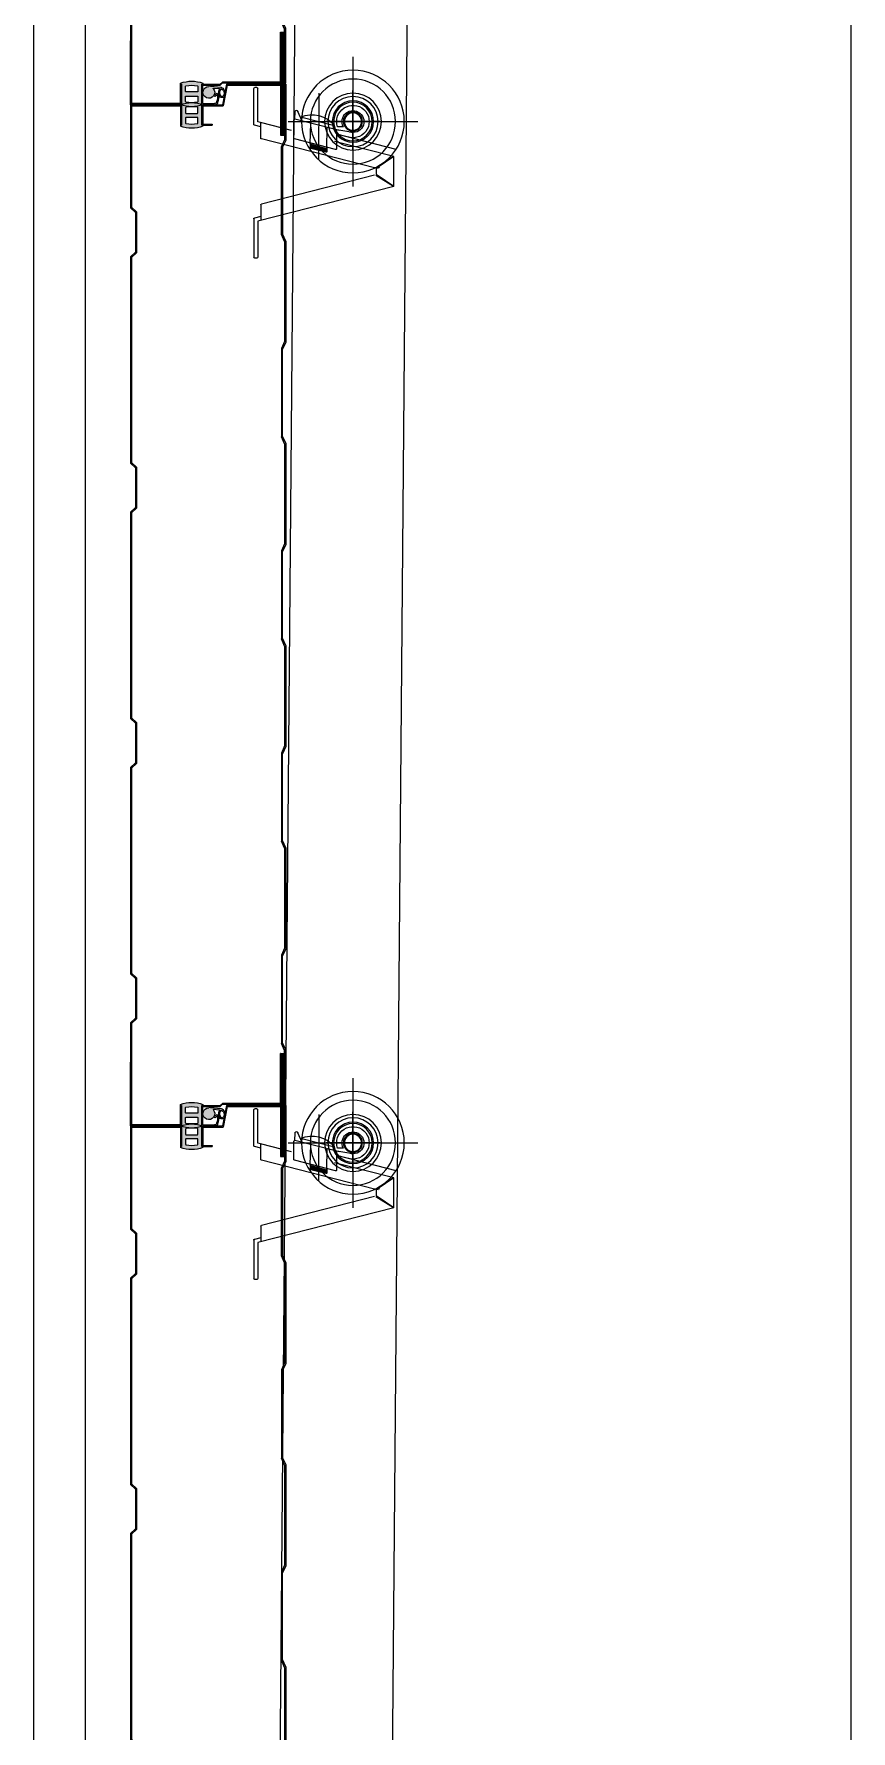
# Model space of a CAD drawing. Header units: millimetres. Extents: x 35054840 to 35483341, y -1288013 to -991013.
# Drawn here: x 35260236 to 35260636, y -1237026 to -1236195 of the extents above; entities that cross this region are included whole.
import ezdxf

# ---------------------------------------------------------------- set-up
doc = ezdxf.new("R2010")
doc.units = ezdxf.units.MM
doc.header["$LTSCALE"] = 1000
doc.header["$MEASUREMENT"] = 0
doc.linetypes.add('CEN', pattern=[62, 60, -1, 0, -1])
doc.linetypes.add('HID', pattern=[2.5, 1.5, -1])
doc.layers.get('0').update_dxf_attribs({"linetype": 'CONTINUOUS'})
for name, color, linetype in [('[0]', 255, 'CONTINUOUS'), ('A-외장판넬', 8, 'CONTINUOUS'), ('cen', 1, 'CONTINUOUS'), ('ELE5', 254, 'CONTINUOUS'), ('PANEL', 9, 'CONTINUOUS'), ('WID', 7, 'CONTINUOUS')]:
    doc.layers.add(name, color=color, linetype=linetype)

# ---------------------------------------------------------------- blocks, each defined once
blk = doc.blocks.new('sdfsgdfdfg')
at = {"layer": 'cen', "ltscale": 0.1}
blk.add_line((34618149.3, -327808.72), (34618149.3, -240915.84), dxfattribs=at)
blk = doc.blocks.new('*X29')
at = {"color": 0}
for p, q in [((112.38, 374.89), (114.29, 376.8)), ((112.38, 375.07), (114.11, 376.8)), ((112.38, 375.25), (113.94, 376.8)), ((112.38, 375.43), (113.76, 376.8)), ((112.38, 375.6), (113.58, 376.8)), ((112.38, 375.78), (113.41, 376.8)), ((112.38, 375.96), (113.23, 376.8)), ((112.38, 376.13), (113.05, 376.8)), ((112.38, 376.31), (112.87, 376.8)), ((112.38, 376.49), (112.7, 376.8)), ((112.38, 376.66), (112.52, 376.8)), ((114.39, 374.75), (112.38, 376.76)), ((114.21, 374.75), (112.38, 376.58)), ((114.04, 374.75), (112.38, 376.41)), ((113.86, 374.75), (112.38, 376.23)), ((113.68, 374.75), (112.38, 376.05)), ((113.5, 374.75), (112.38, 375.88)), ((113.33, 374.75), (112.38, 375.7)), ((113.15, 374.75), (112.38, 375.52)), ((112.97, 374.75), (112.38, 375.35)), ((112.8, 374.75), (112.38, 375.17)), ((112.62, 374.75), (112.38, 374.99)), ((112.44, 374.75), (112.38, 374.82)), ((112.42, 374.75), (114.47, 376.8)), ((114.57, 374.75), (112.52, 376.8)), ((112.59, 374.75), (114.64, 376.8)), ((114.74, 374.75), (112.69, 376.8)), ((112.77, 374.75), (114.82, 376.8)), ((114.92, 374.75), (112.87, 376.8)), ((112.95, 374.75), (115, 376.8)), ((115.1, 374.75), (113.05, 376.8)), ((113.12, 374.75), (115.17, 376.8)), ((115.27, 374.75), (113.22, 376.8)), ((113.3, 374.75), (115.35, 376.8)), ((115.45, 374.75), (113.4, 376.8)), ((113.48, 374.75), (115.53, 376.8)), ((115.63, 374.75), (113.58, 376.8)), ((113.65, 374.75), (115.7, 376.8)), ((115.8, 374.75), (113.75, 376.8)), ((113.83, 374.75), (115.88, 376.8)), ((115.98, 374.75), (113.93, 376.8)), ((114.01, 374.75), (116.06, 376.8)), ((116.16, 374.75), (114.11, 376.8)), ((114.18, 374.75), (116.23, 376.8)), ((116.33, 374.75), (114.28, 376.8)), ((114.36, 374.75), (116.41, 376.8)), ((116.51, 374.75), (114.46, 376.8)), ((114.54, 374.75), (116.59, 376.8)), ((116.69, 374.75), (114.64, 376.8)), ((114.71, 374.75), (116.76, 376.8)), ((116.86, 374.75), (114.81, 376.8)), ((114.89, 374.75), (116.94, 376.8)), ((117.04, 374.75), (114.99, 376.8)), ((115.07, 374.75), (117.12, 376.8)), ((117.22, 374.75), (115.17, 376.8)), ((115.24, 374.75), (117.29, 376.8)), ((117.39, 374.75), (115.34, 376.8)), ((115.42, 374.75), (117.47, 376.8)), ((117.57, 374.75), (115.52, 376.8)), ((115.6, 374.75), (117.65, 376.8)), ((117.75, 374.75), (115.7, 376.8)), ((115.77, 374.75), (117.82, 376.8)), ((117.92, 374.75), (115.87, 376.8)), ((115.95, 374.75), (118, 376.8)), ((118.1, 374.75), (116.05, 376.8)), ((116.13, 374.75), (118.18, 376.8)), ((118.28, 374.75), (116.23, 376.8)), ((116.3, 374.75), (118.35, 376.8)), ((118.45, 374.75), (116.4, 376.8)), ((116.48, 374.75), (118.53, 376.8)), ((118.63, 374.75), (116.58, 376.8)), ((116.66, 374.75), (118.71, 376.8)), ((118.81, 374.75), (116.76, 376.8)), ((116.84, 374.75), (118.89, 376.8)), ((118.98, 374.75), (116.93, 376.8)), ((117.01, 374.75), (119.06, 376.8)), ((119.16, 374.75), (117.11, 376.8)), ((117.19, 374.75), (119.24, 376.8)), ((119.34, 374.75), (117.29, 376.8)), ((117.37, 374.75), (119.42, 376.8)), ((119.52, 374.75), (117.47, 376.8)), ((117.54, 374.75), (119.59, 376.8)), ((119.69, 374.75), (117.64, 376.8)), ((117.72, 374.75), (119.77, 376.8)), ((119.87, 374.75), (117.82, 376.8)), ((117.9, 374.75), (119.95, 376.8)), ((120.05, 374.75), (118, 376.8)), ((118.07, 374.75), (120.12, 376.8)), ((120.22, 374.75), (118.17, 376.8)), ((118.25, 374.75), (120.3, 376.8)), ((120.4, 374.75), (118.35, 376.8)), ((118.43, 374.75), (120.48, 376.8)), ((120.58, 374.75), (118.53, 376.8)), ((118.6, 374.75), (120.65, 376.8)), ((120.75, 374.75), (118.7, 376.8)), ((118.78, 374.75), (120.83, 376.8)), ((120.93, 374.75), (118.88, 376.8)), ((118.96, 374.75), (121.01, 376.8)), ((121.11, 374.75), (119.06, 376.8)), ((119.13, 374.75), (121.18, 376.8)), ((121.28, 374.75), (119.23, 376.8)), ((119.31, 374.75), (121.36, 376.8)), ((121.46, 374.75), (119.41, 376.8)), ((119.49, 374.75), (121.54, 376.8)), ((121.64, 374.75), (119.59, 376.8)), ((119.66, 374.75), (121.71, 376.8)), ((121.81, 374.75), (119.76, 376.8)), ((119.84, 374.75), (121.89, 376.8)), ((121.99, 374.75), (119.94, 376.8)), ((120.02, 374.75), (122.07, 376.8)), ((122.17, 374.75), (120.12, 376.8)), ((120.19, 374.75), (122.24, 376.8)), ((122.34, 374.75), (120.29, 376.8)), ((120.37, 374.75), (122.42, 376.8)), ((122.52, 374.75), (120.47, 376.8)), ((120.55, 374.75), (122.6, 376.8)), ((122.7, 374.75), (120.65, 376.8)), ((120.72, 374.75), (122.77, 376.8)), ((122.87, 374.75), (120.82, 376.8)), ((120.9, 374.75), (122.95, 376.8)), ((123.05, 374.75), (121, 376.8)), ((121.08, 374.75), (123.13, 376.8)), ((123.23, 374.75), (121.18, 376.8)), ((121.25, 374.75), (123.3, 376.8)), ((123.4, 374.75), (121.35, 376.8)), ((121.43, 374.75), (123.48, 376.8)), ((123.58, 374.75), (121.53, 376.8)), ((121.61, 374.75), (123.66, 376.8)), ((123.76, 374.75), (121.71, 376.8)), ((121.78, 374.75), (123.83, 376.8)), ((123.93, 374.75), (121.88, 376.8)), ((121.96, 374.75), (124.01, 376.8)), ((124.11, 374.75), (122.06, 376.8)), ((122.14, 374.75), (124.19, 376.8)), ((124.29, 374.75), (122.24, 376.8)), ((122.32, 374.75), (124.37, 376.8)), ((124.47, 374.75), (122.42, 376.8)), ((122.49, 374.75), (124.54, 376.8)), ((124.64, 374.75), (122.59, 376.8)), ((122.67, 374.75), (124.72, 376.8)), ((124.82, 374.75), (122.77, 376.8)), ((122.85, 374.75), (124.9, 376.8)), ((125, 374.75), (122.95, 376.8)), ((123.02, 374.75), (125.07, 376.8)), ((125.17, 374.75), (123.12, 376.8)), ((123.2, 374.75), (125.25, 376.8)), ((125.35, 374.75), (123.3, 376.8)), ((123.38, 374.75), (125.43, 376.8)), ((125.53, 374.75), (123.48, 376.8)), ((123.55, 374.75), (125.6, 376.8)), ((125.7, 374.75), (123.65, 376.8)), ((123.73, 374.75), (125.78, 376.8)), ((125.88, 374.75), (123.83, 376.8)), ((123.91, 374.75), (125.96, 376.8)), ((126.06, 374.75), (124.01, 376.8)), ((124.08, 374.75), (126.13, 376.8)), ((126.23, 374.75), (124.18, 376.8)), ((124.26, 374.75), (126.31, 376.8)), ((126.41, 374.75), (124.36, 376.8)), ((124.44, 374.75), (126.49, 376.8)), ((126.59, 374.75), (124.54, 376.8)), ((124.61, 374.75), (126.66, 376.8)), ((126.76, 374.75), (124.71, 376.8)), ((124.79, 374.75), (126.84, 376.8)), ((126.94, 374.75), (124.89, 376.8)), ((124.97, 374.75), (127.02, 376.8)), ((127.12, 374.75), (125.07, 376.8)), ((125.14, 374.75), (127.19, 376.8)), ((127.29, 374.75), (125.24, 376.8)), ((125.32, 374.75), (127.37, 376.8)), ((127.47, 374.75), (125.42, 376.8)), ((125.5, 374.75), (127.55, 376.8)), ((127.65, 374.75), (125.6, 376.8)), ((125.67, 374.75), (127.72, 376.8)), ((127.82, 374.75), (125.77, 376.8)), ((125.85, 374.75), (127.9, 376.8)), ((128, 374.75), (125.95, 376.8)), ((126.03, 374.75), (128.08, 376.8)), ((128.18, 374.75), (126.13, 376.8)), ((126.2, 374.75), (128.25, 376.8)), ((128.35, 374.75), (126.3, 376.8)), ((126.38, 374.75), (128.43, 376.8)), ((128.53, 374.75), (126.48, 376.8)), ((126.56, 374.75), (128.61, 376.8)), ((128.71, 374.75), (126.66, 376.8)), ((126.73, 374.75), (128.78, 376.8)), ((128.88, 374.75), (126.83, 376.8)), ((126.91, 374.75), (128.96, 376.8)), ((129.06, 374.75), (127.01, 376.8)), ((127.09, 374.75), (129.14, 376.8)), ((129.24, 374.75), (127.19, 376.8)), ((127.26, 374.75), (129.31, 376.8)), ((129.41, 374.75), (127.36, 376.8)), ((127.44, 374.75), (129.49, 376.8)), ((129.59, 374.75), (127.54, 376.8)), ((127.62, 374.75), (129.67, 376.8)), ((129.77, 374.75), (127.72, 376.8)), ((127.8, 374.75), (129.85, 376.8)), ((129.95, 374.75), (127.9, 376.8)), ((127.97, 374.75), (130.02, 376.8)), ((130.12, 374.75), (128.07, 376.8)), ((128.15, 374.75), (130.2, 376.8)), ((130.3, 374.75), (128.25, 376.8)), ((128.33, 374.75), (130.38, 376.8)), ((130.48, 374.75), (128.43, 376.8)), ((128.5, 374.75), (130.55, 376.8)), ((130.65, 374.75), (128.6, 376.8)), ((128.68, 374.75), (130.73, 376.8)), ((130.83, 374.75), (128.78, 376.8)), ((128.86, 374.75), (130.91, 376.8)), ((131.01, 374.75), (128.96, 376.8)), ((129.03, 374.75), (131.08, 376.8)), ((131.18, 374.75), (129.13, 376.8)), ((129.21, 374.75), (131.26, 376.8)), ((131.36, 374.75), (129.31, 376.8)), ((129.39, 374.75), (131.44, 376.8)), ((131.54, 374.75), (129.49, 376.8)), ((129.56, 374.75), (131.61, 376.8)), ((131.71, 374.75), (129.66, 376.8)), ((129.74, 374.75), (131.79, 376.8)), ((131.89, 374.75), (129.84, 376.8)), ((129.92, 374.75), (131.97, 376.8)), ((132.07, 374.75), (130.02, 376.8)), ((130.09, 374.75), (132.14, 376.8)), ((132.24, 374.75), (130.19, 376.8)), ((130.27, 374.75), (132.32, 376.8)), ((132.42, 374.75), (130.37, 376.8)), ((130.45, 374.75), (132.5, 376.8)), ((132.6, 374.75), (130.55, 376.8)), ((130.62, 374.75), (132.67, 376.8)), ((132.77, 374.75), (130.72, 376.8)), ((130.8, 374.75), (132.85, 376.8)), ((132.95, 374.75), (130.9, 376.8)), ((130.98, 374.75), (133.03, 376.8)), ((133.13, 374.75), (131.08, 376.8)), ((131.15, 374.75), (133.2, 376.8)), ((133.3, 374.75), (131.25, 376.8)), ((131.33, 374.75), (133.38, 376.8)), ((133.48, 374.75), (131.43, 376.8)), ((131.51, 374.75), (133.56, 376.8)), ((133.66, 374.75), (131.61, 376.8)), ((131.68, 374.75), (133.73, 376.8)), ((133.83, 374.75), (131.78, 376.8)), ((131.86, 374.75), (133.91, 376.8)), ((134.01, 374.75), (131.96, 376.8)), ((132.04, 374.75), (134.09, 376.8)), ((134.19, 374.75), (132.14, 376.8)), ((132.21, 374.75), (134.26, 376.8)), ((134.36, 374.75), (132.31, 376.8)), ((132.39, 374.75), (134.44, 376.8)), ((134.54, 374.75), (132.49, 376.8)), ((132.57, 374.75), (134.62, 376.8)), ((134.72, 374.75), (132.67, 376.8)), ((132.75, 374.75), (134.8, 376.8)), ((134.89, 374.75), (132.84, 376.8)), ((132.92, 374.75), (134.97, 376.8)), ((135.07, 374.75), (133.02, 376.8)), ((133.1, 374.75), (135.15, 376.8)), ((135.25, 374.75), (133.2, 376.8)), ((133.28, 374.75), (135.33, 376.8)), ((135.43, 374.75), (133.38, 376.8)), ((133.45, 374.75), (135.5, 376.8)), ((135.6, 374.75), (133.55, 376.8)), ((133.63, 374.75), (135.68, 376.8)), ((135.78, 374.75), (133.73, 376.8)), ((133.81, 374.75), (135.86, 376.8)), ((135.96, 374.75), (133.91, 376.8)), ((133.98, 374.75), (136.03, 376.8)), ((136.13, 374.75), (134.08, 376.8)), ((134.16, 374.75), (136.21, 376.8)), ((136.31, 374.75), (134.26, 376.8)), ((134.34, 374.75), (136.39, 376.8)), ((136.49, 374.75), (134.44, 376.8)), ((134.51, 374.75), (136.56, 376.8)), ((136.66, 374.75), (134.61, 376.8)), ((134.69, 374.75), (136.74, 376.8)), ((136.84, 374.75), (134.79, 376.8)), ((134.87, 374.75), (136.88, 376.77)), ((136.88, 374.89), (134.97, 376.8)), ((135.04, 374.75), (136.88, 376.59)), ((136.88, 375.06), (135.14, 376.8)), ((135.22, 374.75), (136.88, 376.41)), ((136.88, 375.24), (135.32, 376.8)), ((135.4, 374.75), (136.88, 376.24)), ((136.88, 375.42), (135.5, 376.8)), ((135.57, 374.75), (136.88, 376.06)), ((136.88, 375.59), (135.67, 376.8)), ((135.75, 374.75), (136.88, 375.88)), ((136.88, 375.77), (135.85, 376.8)), ((135.93, 374.75), (136.88, 375.71)), ((136.88, 375.95), (136.03, 376.8)), ((136.1, 374.75), (136.88, 375.53)), ((136.88, 376.12), (136.2, 376.8)), ((136.28, 374.75), (136.88, 375.35)), ((136.88, 376.3), (136.38, 376.8)), ((136.46, 374.75), (136.88, 375.18)), ((136.88, 376.48), (136.56, 376.8)), ((136.63, 374.75), (136.88, 375)), ((136.88, 376.65), (136.73, 376.8)), ((136.81, 374.75), (136.88, 374.82))]:
    blk.add_line(p, q, dxfattribs=at)
blk = doc.blocks.new('*X28')
at = {"color": 0}
for p, q in [((586.88, 374.93), (588.76, 376.8)), ((586.88, 375.1), (588.58, 376.8)), ((586.88, 375.28), (588.4, 376.8)), ((586.88, 375.46), (588.23, 376.8)), ((586.88, 375.63), (588.05, 376.8)), ((586.88, 375.81), (587.87, 376.8)), ((586.88, 375.99), (587.7, 376.8)), ((586.88, 376.16), (587.52, 376.8)), ((586.88, 376.34), (587.34, 376.8)), ((586.88, 376.52), (587.17, 376.8)), ((586.88, 376.69), (586.99, 376.8)), ((588.86, 374.75), (586.88, 376.73)), ((588.68, 374.75), (586.88, 376.55)), ((588.5, 374.75), (586.88, 376.37)), ((588.33, 374.75), (586.88, 376.2)), ((588.15, 374.75), (586.88, 376.02)), ((587.97, 374.75), (586.88, 375.84)), ((587.8, 374.75), (586.88, 375.67)), ((587.62, 374.75), (586.88, 375.49)), ((587.44, 374.75), (586.88, 375.31)), ((587.27, 374.75), (586.88, 375.14)), ((587.09, 374.75), (586.88, 374.96)), ((586.91, 374.75), (586.88, 374.78)), ((589.03, 374.75), (586.98, 376.8)), ((587.06, 374.75), (589.11, 376.8)), ((589.21, 374.75), (587.16, 376.8)), ((587.24, 374.75), (589.29, 376.8)), ((589.39, 374.75), (587.34, 376.8)), ((587.41, 374.75), (589.46, 376.8)), ((589.56, 374.75), (587.51, 376.8)), ((587.59, 374.75), (589.64, 376.8)), ((589.74, 374.75), (587.69, 376.8)), ((587.77, 374.75), (589.82, 376.8)), ((589.92, 374.75), (587.87, 376.8)), ((587.95, 374.75), (590, 376.8)), ((590.09, 374.75), (588.04, 376.8)), ((588.12, 374.75), (590.17, 376.8)), ((590.27, 374.75), (588.22, 376.8)), ((588.3, 374.75), (590.35, 376.8)), ((590.45, 374.75), (588.4, 376.8)), ((588.48, 374.75), (590.53, 376.8)), ((590.63, 374.75), (588.58, 376.8)), ((588.65, 374.75), (590.7, 376.8)), ((590.8, 374.75), (588.75, 376.8)), ((588.83, 374.75), (590.88, 376.8)), ((590.98, 374.75), (588.93, 376.8)), ((589.01, 374.75), (591.06, 376.8)), ((591.16, 374.75), (589.11, 376.8)), ((589.18, 374.75), (591.23, 376.8)), ((591.33, 374.75), (589.28, 376.8)), ((589.36, 374.75), (591.41, 376.8)), ((591.51, 374.75), (589.46, 376.8)), ((589.54, 374.75), (591.59, 376.8)), ((591.69, 374.75), (589.64, 376.8)), ((589.71, 374.75), (591.76, 376.8)), ((591.86, 374.75), (589.81, 376.8)), ((589.89, 374.75), (591.94, 376.8)), ((592.04, 374.75), (589.99, 376.8)), ((590.07, 374.75), (592.12, 376.8)), ((592.22, 374.75), (590.17, 376.8)), ((590.24, 374.75), (592.29, 376.8)), ((592.39, 374.75), (590.34, 376.8)), ((590.42, 374.75), (592.47, 376.8)), ((592.57, 374.75), (590.52, 376.8)), ((590.6, 374.75), (592.65, 376.8)), ((592.75, 374.75), (590.7, 376.8)), ((590.77, 374.75), (592.82, 376.8)), ((592.92, 374.75), (590.87, 376.8)), ((590.95, 374.75), (593, 376.8)), ((593.1, 374.75), (591.05, 376.8)), ((591.13, 374.75), (593.18, 376.8)), ((593.28, 374.75), (591.23, 376.8)), ((591.3, 374.75), (593.35, 376.8)), ((593.45, 374.75), (591.4, 376.8)), ((591.48, 374.75), (593.53, 376.8)), ((593.63, 374.75), (591.58, 376.8)), ((591.66, 374.75), (593.71, 376.8)), ((593.81, 374.75), (591.76, 376.8)), ((591.83, 374.75), (593.88, 376.8)), ((593.98, 374.75), (591.93, 376.8)), ((592.01, 374.75), (594.06, 376.8)), ((594.16, 374.75), (592.11, 376.8)), ((592.19, 374.75), (594.24, 376.8)), ((594.34, 374.75), (592.29, 376.8)), ((592.36, 374.75), (594.41, 376.8)), ((594.51, 374.75), (592.46, 376.8)), ((592.54, 374.75), (594.59, 376.8)), ((594.69, 374.75), (592.64, 376.8)), ((592.72, 374.75), (594.77, 376.8)), ((594.87, 374.75), (592.82, 376.8)), ((592.89, 374.75), (594.94, 376.8)), ((595.04, 374.75), (592.99, 376.8)), ((593.07, 374.75), (595.12, 376.8)), ((595.22, 374.75), (593.17, 376.8)), ((593.25, 374.75), (595.3, 376.8)), ((595.4, 374.75), (593.35, 376.8)), ((593.43, 374.75), (595.48, 376.8)), ((595.57, 374.75), (593.52, 376.8)), ((593.6, 374.75), (595.65, 376.8)), ((595.75, 374.75), (593.7, 376.8)), ((593.78, 374.75), (595.83, 376.8)), ((595.93, 374.75), (593.88, 376.8)), ((593.96, 374.75), (596.01, 376.8)), ((596.11, 374.75), (594.06, 376.8)), ((594.13, 374.75), (596.18, 376.8)), ((596.28, 374.75), (594.23, 376.8)), ((594.31, 374.75), (596.36, 376.8)), ((596.46, 374.75), (594.41, 376.8)), ((594.49, 374.75), (596.54, 376.8)), ((596.64, 374.75), (594.59, 376.8)), ((594.66, 374.75), (596.71, 376.8)), ((596.81, 374.75), (594.76, 376.8)), ((594.84, 374.75), (596.89, 376.8)), ((596.99, 374.75), (594.94, 376.8)), ((595.02, 374.75), (597.07, 376.8)), ((597.17, 374.75), (595.12, 376.8)), ((595.19, 374.75), (597.24, 376.8)), ((597.34, 374.75), (595.29, 376.8)), ((595.37, 374.75), (597.42, 376.8)), ((597.52, 374.75), (595.47, 376.8)), ((595.55, 374.75), (597.6, 376.8)), ((597.7, 374.75), (595.65, 376.8)), ((595.72, 374.75), (597.77, 376.8)), ((597.87, 374.75), (595.82, 376.8)), ((595.9, 374.75), (597.95, 376.8)), ((598.05, 374.75), (596, 376.8)), ((596.08, 374.75), (598.13, 376.8)), ((598.23, 374.75), (596.18, 376.8)), ((596.25, 374.75), (598.3, 376.8)), ((598.4, 374.75), (596.35, 376.8)), ((596.43, 374.75), (598.48, 376.8)), ((598.58, 374.75), (596.53, 376.8)), ((596.61, 374.75), (598.66, 376.8)), ((598.76, 374.75), (596.71, 376.8)), ((596.78, 374.75), (598.83, 376.8)), ((598.93, 374.75), (596.88, 376.8)), ((596.96, 374.75), (599.01, 376.8)), ((599.11, 374.75), (597.06, 376.8)), ((597.14, 374.75), (599.19, 376.8)), ((599.29, 374.75), (597.24, 376.8)), ((597.31, 374.75), (599.36, 376.8)), ((599.46, 374.75), (597.41, 376.8)), ((597.49, 374.75), (599.54, 376.8)), ((599.64, 374.75), (597.59, 376.8)), ((597.67, 374.75), (599.72, 376.8)), ((599.82, 374.75), (597.77, 376.8)), ((597.84, 374.75), (599.89, 376.8)), ((599.99, 374.75), (597.94, 376.8)), ((598.02, 374.75), (600.07, 376.8)), ((600.17, 374.75), (598.12, 376.8)), ((598.2, 374.75), (600.25, 376.8)), ((600.35, 374.75), (598.3, 376.8)), ((598.37, 374.75), (600.42, 376.8)), ((600.52, 374.75), (598.47, 376.8)), ((598.55, 374.75), (600.6, 376.8)), ((600.7, 374.75), (598.65, 376.8)), ((598.73, 374.75), (600.78, 376.8)), ((600.88, 374.75), (598.83, 376.8)), ((598.91, 374.75), (600.96, 376.8)), ((601.05, 374.75), (599, 376.8)), ((599.08, 374.75), (601.13, 376.8)), ((601.23, 374.75), (599.18, 376.8)), ((599.26, 374.75), (601.31, 376.8)), ((601.41, 374.75), (599.36, 376.8)), ((599.44, 374.75), (601.49, 376.8)), ((601.59, 374.75), (599.54, 376.8)), ((599.61, 374.75), (601.66, 376.8)), ((601.76, 374.75), (599.71, 376.8)), ((599.79, 374.75), (601.84, 376.8)), ((601.94, 374.75), (599.89, 376.8)), ((599.97, 374.75), (602.02, 376.8)), ((602.12, 374.75), (600.07, 376.8)), ((600.14, 374.75), (602.19, 376.8)), ((602.29, 374.75), (600.24, 376.8)), ((600.32, 374.75), (602.37, 376.8)), ((602.47, 374.75), (600.42, 376.8)), ((600.5, 374.75), (602.55, 376.8)), ((602.65, 374.75), (600.6, 376.8)), ((600.67, 374.75), (602.72, 376.8)), ((602.82, 374.75), (600.77, 376.8)), ((600.85, 374.75), (602.9, 376.8)), ((603, 374.75), (600.95, 376.8)), ((601.03, 374.75), (603.08, 376.8)), ((603.18, 374.75), (601.13, 376.8)), ((601.2, 374.75), (603.25, 376.8)), ((603.35, 374.75), (601.3, 376.8)), ((601.38, 374.75), (603.43, 376.8)), ((603.53, 374.75), (601.48, 376.8)), ((601.56, 374.75), (603.61, 376.8)), ((603.71, 374.75), (601.66, 376.8)), ((601.73, 374.75), (603.78, 376.8)), ((603.88, 374.75), (601.83, 376.8)), ((601.91, 374.75), (603.96, 376.8)), ((604.06, 374.75), (602.01, 376.8)), ((602.09, 374.75), (604.14, 376.8)), ((604.24, 374.75), (602.19, 376.8)), ((602.26, 374.75), (604.31, 376.8)), ((604.41, 374.75), (602.36, 376.8)), ((602.44, 374.75), (604.49, 376.8)), ((604.59, 374.75), (602.54, 376.8)), ((602.62, 374.75), (604.67, 376.8)), ((604.77, 374.75), (602.72, 376.8)), ((602.79, 374.75), (604.84, 376.8)), ((604.94, 374.75), (602.89, 376.8)), ((602.97, 374.75), (605.02, 376.8)), ((605.12, 374.75), (603.07, 376.8)), ((603.15, 374.75), (605.2, 376.8)), ((605.3, 374.75), (603.25, 376.8)), ((603.32, 374.75), (605.37, 376.8)), ((605.47, 374.75), (603.42, 376.8)), ((603.5, 374.75), (605.55, 376.8)), ((605.65, 374.75), (603.6, 376.8)), ((603.68, 374.75), (605.73, 376.8)), ((605.83, 374.75), (603.78, 376.8)), ((603.85, 374.75), (605.9, 376.8)), ((606, 374.75), (603.95, 376.8)), ((604.03, 374.75), (606.08, 376.8)), ((606.18, 374.75), (604.13, 376.8)), ((604.21, 374.75), (606.26, 376.8)), ((606.36, 374.75), (604.31, 376.8)), ((604.39, 374.75), (606.44, 376.8)), ((606.54, 374.75), (604.49, 376.8)), ((604.56, 374.75), (606.61, 376.8)), ((606.71, 374.75), (604.66, 376.8)), ((604.74, 374.75), (606.79, 376.8)), ((606.89, 374.75), (604.84, 376.8)), ((604.92, 374.75), (606.97, 376.8)), ((607.07, 374.75), (605.02, 376.8)), ((605.09, 374.75), (607.14, 376.8)), ((607.24, 374.75), (605.19, 376.8)), ((605.27, 374.75), (607.32, 376.8)), ((607.42, 374.75), (605.37, 376.8)), ((605.45, 374.75), (607.5, 376.8)), ((607.6, 374.75), (605.55, 376.8)), ((605.62, 374.75), (607.67, 376.8)), ((607.77, 374.75), (605.72, 376.8)), ((605.8, 374.75), (607.85, 376.8)), ((607.95, 374.75), (605.9, 376.8)), ((605.98, 374.75), (608.03, 376.8)), ((608.13, 374.75), (606.08, 376.8)), ((606.15, 374.75), (608.2, 376.8)), ((608.3, 374.75), (606.25, 376.8)), ((606.33, 374.75), (608.38, 376.8)), ((608.48, 374.75), (606.43, 376.8)), ((606.51, 374.75), (608.56, 376.8)), ((608.66, 374.75), (606.61, 376.8)), ((606.68, 374.75), (608.73, 376.8)), ((608.83, 374.75), (606.78, 376.8)), ((606.86, 374.75), (608.91, 376.8)), ((609.01, 374.75), (606.96, 376.8)), ((607.04, 374.75), (609.09, 376.8)), ((609.19, 374.75), (607.14, 376.8)), ((607.21, 374.75), (609.26, 376.8)), ((609.36, 374.75), (607.31, 376.8)), ((607.39, 374.75), (609.44, 376.8)), ((609.54, 374.75), (607.49, 376.8)), ((607.57, 374.75), (609.62, 376.8)), ((609.72, 374.75), (607.67, 376.8)), ((607.74, 374.75), (609.79, 376.8)), ((609.89, 374.75), (607.84, 376.8)), ((607.92, 374.75), (609.97, 376.8)), ((610.07, 374.75), (608.02, 376.8)), ((608.1, 374.75), (610.15, 376.8)), ((610.25, 374.75), (608.2, 376.8)), ((608.27, 374.75), (610.32, 376.8)), ((610.42, 374.75), (608.37, 376.8)), ((608.45, 374.75), (610.5, 376.8)), ((610.6, 374.75), (608.55, 376.8)), ((608.63, 374.75), (610.68, 376.8)), ((610.78, 374.75), (608.73, 376.8)), ((608.8, 374.75), (610.85, 376.8)), ((610.95, 374.75), (608.9, 376.8)), ((608.98, 374.75), (611.03, 376.8)), ((611.13, 374.75), (609.08, 376.8)), ((609.16, 374.75), (611.21, 376.8)), ((611.31, 374.75), (609.26, 376.8)), ((611.38, 374.86), (609.43, 376.8)), ((609.51, 374.75), (611.38, 376.62)), ((611.38, 375.03), (609.61, 376.8)), ((609.69, 374.75), (611.38, 376.45)), ((611.38, 375.21), (609.79, 376.8)), ((609.87, 374.75), (611.38, 376.27)), ((611.38, 375.39), (609.97, 376.8)), ((610.04, 374.75), (611.38, 376.09)), ((611.38, 375.56), (610.14, 376.8)), ((610.22, 374.75), (611.38, 375.91)), ((611.38, 375.74), (610.32, 376.8)), ((610.4, 374.75), (611.38, 375.74)), ((611.38, 375.92), (610.5, 376.8)), ((610.57, 374.75), (611.38, 375.56)), ((611.38, 376.09), (610.67, 376.8)), ((610.75, 374.75), (611.38, 375.38)), ((611.38, 376.27), (610.85, 376.8)), ((610.93, 374.75), (611.38, 375.21)), ((611.38, 376.45), (611.03, 376.8)), ((611.1, 374.75), (611.38, 375.03)), ((611.38, 376.62), (611.2, 376.8)), ((611.28, 374.75), (611.38, 374.85))]:
    blk.add_line(p, q, dxfattribs=at)
blk = doc.blocks.new('OHD-575-S')
at = {"ltscale": 0.3}
h = blk.add_hatch(color=256, dxfattribs=at)
h.paths.add_polyline_path([(-5, -3.75), (-5.5, -3.75), (-5.5, -4.25, 0.183952), (5.5, -4.25), (5.5, -3.75), (5, -3.75), (5, 6.25), (5.5, 6.25, 0.183952), (-5.5, 6.25), (-5, 6.25)])
h.paths.add_polyline_path([(-3, 2.2), (-3, 4.76, -0.353166), (-2.84, 4.96, -0.106822), (2.84, 4.96, -0.353165), (3, 4.76), (3, 2.2, -0.414214), (2.8, 2), (-2.8, 2, -0.414214)], flags=16)
h.paths.add_polyline_path([(-2.8, 0), (2.8, 0, -0.414214), (3, -0.2), (3, -2.76, -0.353167), (2.84, -2.96, -0.106822), (-2.84, -2.96, -0.353167), (-3, -2.76), (-3, -0.2, -0.414214)], flags=16)
h = blk.add_hatch(color=256, dxfattribs=at)
h.paths.add_polyline_path([(-8.37, -484.8), (-9.22, -484.66), (-14.38, -485.19, 0.151824), (-15.91, -486.5, 0.386669), (-15.73, -490.13, 0.178134), (-13.98, -490.13, 0.298755), (-13.6, -486.17, -0.584984), (-13.39, -485.79), (-10.64, -485.59, -0.709673), (-10.55, -485.75, 1.396457), (-5.5, -487.92), (-5.5, -487.47, 0.389014)])
h.paths.add_polyline_path([(-14.39, -489.66, 0.329487), (-14.39, -485.97, 0.09197), (-15.42, -486.78, 0.386814), (-15.32, -489.66, 0.102245)], flags=16)
h = blk.add_hatch(color=256, dxfattribs=at)
h.paths.add_polyline_path([(-5, -493.75), (-5.5, -493.75, 0.183952), (5.5, -493.75), (5, -493.75), (5, -483.75), (5.5, -483.75), (5.5, -483.25, 0.183952), (-5.5, -483.25), (-5.5, -483.75), (-5, -483.75)])
h.paths.add_polyline_path([(-3, -489.7, -0.414214), (-2.8, -489.5), (2.8, -489.5, -0.414214), (3, -489.7), (3, -492.26, -0.353166), (2.84, -492.46, -0.106822), (-2.84, -492.46, -0.353167), (-3, -492.26)], flags=16)
h.paths.add_polyline_path([(-3, -487.3), (-3, -484.74, -0.353166), (-2.84, -484.54, -0.106822), (2.84, -484.54, -0.353167), (3, -484.74), (3, -487.3, -0.414214), (2.8, -487.5), (-2.8, -487.5, -0.414214)], flags=16)
for p, q in [((-43.45, 15.75), (-43.45, -8.75)), ((-5, -3.75), (-5, 6.25)), ((-5, 6.25), (-5, -3.75)), ((-5, 6.25), (-5, -3.75)), ((-5, -3.75), (-5, 6.25)), ((-5, -1.75), (-5, 4.25)), ((5, -3.75), (5, 6.25)), ((5, 6.25), (5, -3.75)), ((5, 6.25), (5, -3.75)), ((5, -3.75), (5, 6.25)), ((5, -1.75), (5, 4.25)), ((5, -3.75), (5.5, -3.75)), ((-43.45, -8.75), (-45.5, -8.75)), ((-43.45, -458.25), (-45.5, -458.25)), ((-43.45, -482.75), (-43.45, -458.25)), ((30, -493.75), (30, -462.53)), ((-5, -493.75), (-5, -483.75)), ((-5, -491.75), (-5, -485.75)), ((5, -483.75), (5, -493.75)), ((5, -492.75), (5, -483.75)), ((5, -483.75), (5, -492.75)), ((5, -483.75), (5, -492.75)), ((5, -492.75), (5, -483.75)), ((5, -483.75), (5.5, -483.75)), ((5, -483.75), (5.5, -483.75)), ((5, -491.75), (5, -485.75)), ((5.5, -493.25), (5.5, -483.75))]:
    blk.add_line(p, q)
at = {"layer": 'PANEL'}
for p, q in [((-46, 16.25), (-46, -11.23)), ((-17, 16.25), (-46, 16.25)), ((-45.5, 15.75), (-45.5, -11)), ((-17.37, 15.75), (-45.5, 15.75)), ((-17.37, 15.75), (-15.37, 5.75)), ((-17, 16.25), (-15, 6.25)), ((-5.5, 5.75), (-15.37, 5.75)), ((-5, 6.25), (-15, 6.25)), ((-5.5, 5.75), (-5.5, -3.25)), ((30, 6.25), (5, 6.25)), ((5.5, 5.75), (5.5, -3.75)), ((29.5, 5.75), (5.5, 5.75)), ((29.5, 5.75), (29.5, -44)), ((30, 6.25), (30, -44.31)), ((-10, -3.25), (-10, -3.75)), ((-5.5, -3.25), (-10, -3.25)), ((-5, -3.75), (-10, -3.75)), ((-46, -11.31), (-44.5, -14.5)), ((-45.5, -11), (-44, -14.19)), ((-44.5, -14.5), (-44.5, -57)), ((-44, -57.31), (-44, -14.19)), ((29.5, -44), (27, -46.25)), ((27, -46.25), (27, -66.25)), ((30, -44.31), (27.5, -46.56)), ((27.5, -46.56), (27.5, -65.94)), ((-46, -60.5), (-44.5, -57)), ((-45.5, -60.81), (-44, -57.31)), ((-46, -60.5), (-46, -110)), ((-45.5, -60.81), (-45.5, -109.69)), ((29.5, -68.5), (27, -66.25)), ((30, -68.19), (27.5, -65.94)), ((29.5, -68.5), (29.5, -169)), ((30, -68.19), (30, -169.31)), ((-46, -110), (-44.5, -113.5)), ((-45.5, -109.69), (-44, -113.19)), ((-44.5, -156), (-44.5, -113.5)), ((-44, -113.19), (-44, -156.31)), ((-46, -159.5), (-44.5, -156)), ((-45.5, -159.81), (-44, -156.31)), ((-46, -159.5), (-46, -209)), ((-45.5, -159.81), (-45.5, -208.69)), ((29.5, -169), (27, -171.25)), ((27, -171.25), (27, -191.25)), ((30, -169.31), (27.5, -171.56)), ((27.5, -171.56), (27.5, -190.94)), ((30, -193.19), (27.5, -190.94)), ((29.5, -193.5), (27, -191.25)), ((29.5, -193.5), (29.5, -294)), ((30, -193.19), (30, -294.31)), ((-46, -209), (-44.5, -212.5)), ((-45.5, -208.69), (-44, -212.19)), ((-44.5, -255), (-44.5, -212.5)), ((-44, -212.19), (-44, -255.31)), ((-46, -258.5), (-44.5, -255)), ((-45.5, -258.81), (-44, -255.31)), ((-46, -258.5), (-46, -308)), ((-45.5, -258.81), (-45.5, -307.69)), ((29.5, -294), (27, -296.25)), ((27, -296.25), (27, -316.25)), ((30, -294.31), (27.5, -296.56)), ((27.5, -296.56), (27.5, -315.94)), ((-46, -308), (-44.5, -311.5)), ((-45.5, -307.69), (-44, -311.19)), ((-44.5, -354), (-44.5, -311.5)), ((-44, -311.19), (-44, -354.31)), ((29.5, -318.5), (27, -316.25)), ((30, -318.19), (27.5, -315.94)), ((29.5, -318.5), (29.5, -419)), ((30, -318.19), (30, -419.31)), ((-46, -357.5), (-44.5, -354)), ((-45.5, -357.81), (-44, -354.31)), ((-46, -357.5), (-46, -407)), ((-45.5, -357.81), (-45.5, -406.69)), ((-46, -407), (-44.5, -410.5)), ((-45.5, -406.69), (-44, -410.19)), ((-44.5, -453), (-44.5, -410.5)), ((-44, -410.19), (-44, -453.31)), ((29.5, -419), (27, -421.25)), ((27, -421.25), (27, -441.25)), ((30, -419.31), (27.5, -421.56)), ((27.5, -421.56), (27.5, -440.94)), ((29.5, -443.5), (27, -441.25)), ((30, -443.19), (27.5, -440.94)), ((29.5, -443.5), (29.5, -493.25)), ((30, -443.19), (30, -493.75)), ((-46, -456.5), (-44.5, -453)), ((-46, -483.25), (-46, -456.5)), ((-45.5, -456.81), (-44, -453.31)), ((-45.5, -482.75), (-45.5, -456.31)), ((-46, -483.25), (-14.99, -483.25)), ((-45.5, -482.75), (-15, -482.75)), ((-13.99, -483.75), (-15, -482.75)), ((-13.99, -484.25), (-14.99, -483.25)), ((-5, -483.75), (-13.99, -483.75)), ((-5.5, -484.25), (-13.99, -484.25)), ((-10.85, -489.25), (-11.3, -489.71)), ((-5.5, -493.25), (-5.5, -484.25)), ((5.5, -484.25), (5.5, -492.75)), ((-5, -493.75), (-11.64, -493.75)), ((-5.5, -493.25), (-11.14, -493.25)), ((5, -493.75), (30, -493.75)), ((5.5, -493.75), (5.5, -493.25)), ((5.5, -493.25), (29.5, -493.25))]:
    blk.add_line(p, q, dxfattribs=at)
blk.add_lwpolyline([(-12.54, -489.11, 0.221108), (-12.14, -492.25, 0.414214), (-11.14, -493.25)], format="xyb", dxfattribs=at)
for centre, radius, start, end in [((-8.01, -490.49), 5.15, 154.64157, 205.98271), ((-12.37, -488.56), 0.4, 47.24839, 137.02372), ((-12.31, -489.21), 0.25, 25.53845, 157.43274), ((-13.65, -491.52), 3.6, 38.98969, 64.60961), ((-12.82, -490.85), 1.9, 37.05315, 67.355), ((-11.64, -492.75), 1, 180, 270)]:
    blk.add_arc(centre, radius, start, end, dxfattribs=at)
at = {"layer": 'WID'}
for p, q in [((-5.5, -4.25), (-5.5, -3.75)), ((5.5, -3.75), (5.5, -4.25)), ((-9.22, -484.66), (-8.37, -484.8)), ((-5.5, -483.25), (-5.5, -483.75)), ((5.5, -483.75), (5.5, -483.25))]:
    blk.add_line(p, q, dxfattribs=at)
at = {"layer": 'WID', "color": 4}
for p, q in [((-9.22, -484.66), (-14.38, -485.19)), ((-10.62, -485.59), (-13.39, -485.79))]:
    blk.add_line(p, q, dxfattribs=at)
at = {"layer": 'WID'}
for points in [[(-2.8, 2, -0.414214), (-3, 2.2), (-3, 4.76, -0.353163), (-2.84, 4.96, -0.106823), (2.84, 4.96, -0.353163), (3, 4.76), (3, 2.2, -0.414214), (2.8, 2)], [(-2.84, -2.96, -0.353163), (-3, -2.76), (-3, -0.2, -0.414214), (-2.8, 0), (2.8, 0, -0.414214), (3, -0.2), (3, -2.76, -0.353163), (2.84, -2.96, -0.106823)], [(-2.84, -484.54, 0.353163), (-3, -484.74), (-3, -487.3, 0.414214), (-2.8, -487.5), (2.8, -487.5, 0.414214), (3, -487.3), (3, -484.74, 0.353163), (2.84, -484.54, 0.106823)], [(-2.8, -489.5, 0.414214), (-3, -489.7), (-3, -492.26, 0.353163), (-2.84, -492.46, 0.106823), (2.84, -492.46, 0.353163), (3, -492.26), (3, -489.7, 0.414214), (2.8, -489.5)]]:
    blk.add_lwpolyline(points, format="xyb", close=True, dxfattribs=at)
at = {"layer": 'WID', "color": 4}
blk.add_lwpolyline([(-14.38, -485.19, 0.151824), (-15.91, -486.5, 0.386669), (-15.73, -490.13, 0.178134), (-13.98, -490.13, 0.300876), (-13.61, -486.15)], format="xyb", dxfattribs=at)
at = {"layer": 'WID'}
for centre, radius, start, end in [((0, -8.19), 15.46, 69.15368, 110.84632), ((0, 10.19), 15.46, 249.15368, 290.84632), ((-10.62, -485.69), 0.1, 318.86266, 90), ((0, -497.69), 15.46, 69.15368, 110.84632), ((0, -479.31), 15.46, 249.15368, 290.84632)]:
    blk.add_arc(centre, radius, start, end, dxfattribs=at)
at = {"layer": 'WID', "color": 4}
for centre, radius, start, end in [((-13.79, -488.17), 2.14, 135.69005, 224.30995), ((-12.7, -489.15), 3.6, 117.88384, 136.50867), ((-14.85, -487.42), 2.3, 258.32412, 281.67588), ((-16.89, -487.82), 3.11, 323.52721, 36.47279), ((-13.39, -486.04), 0.25, 90, 204.83632), ((-8.39, -487.7), 2.9, 137.90559, 89.48316)]:
    blk.add_arc(centre, radius, start, end, dxfattribs=at)
at = {"rotation": 270}
for name, p in [('*X29', (-420.25, 128.16)), ('*X28', (-420.25, 128.66))]:
    blk.add_blockref(name, p, dxfattribs=at)
blk = doc.blocks.new('11')
at = {"color": 7}
for p, q in [((5196.99, -25158.75), (5196.99, -25142.38)), ((5196.99, -25158.75), (5196.99, -25142.38)), ((5198.96, -25159.94), (5198.96, -25142.38)), ((5198.96, -25159.94), (5198.96, -25142.38)), ((5195.53, -25166.76), (5195.53, -25159.12)), ((5195.53, -25166.76), (5195.53, -25159.12)), ((5195.53, -25199.47), (5195.53, -25207.11)), ((5195.53, -25199.47), (5195.53, -25207.11)), ((5196.99, -25207.48), (5196.99, -25225.05)), ((5196.99, -25207.48), (5196.99, -25225.05)), ((5198.96, -25206.28), (5198.96, -25225.05)), ((5198.96, -25206.28), (5198.96, -25225.05))]:
    blk.add_line(p, q, dxfattribs=at)
at = {"color": 7, "linetype": 'CEN'}
for p, q in [((5197.41, -25141.95), (5198.53, -25141.95)), ((5197.41, -25141.95), (5198.53, -25141.95)), ((5197.41, -25225.48), (5198.53, -25225.48)), ((5197.41, -25225.48), (5198.53, -25225.48))]:
    blk.add_line(p, q, dxfattribs=at)
for p, q in [((5180.5, -25162.97), (5195.1, -25159.23)), ((5180.5, -25162.97), (5195.1, -25159.23)), ((5195.1, -25159.23), (5196.99, -25158.75)), ((5195.1, -25159.23), (5196.99, -25158.75)), ((5195.53, -25161.16), (5198.64, -25160.36)), ((5195.53, -25161.16), (5198.64, -25160.36)), ((5130.35, -25175.82), (5159.49, -25168.35)), ((5139.85, -25181.36), (5195.21, -25167.17)), ((5139.85, -25181.36), (5195.21, -25167.17)), ((5130.35, -25190.4), (5130.35, -25175.82)), ((5130.35, -25175.82), (5138.54, -25181.34)), ((5130.35, -25190.4), (5130.35, -25175.82)), ((5130.35, -25175.82), (5138.54, -25181.34)), ((5130.6, -25175.76), (5139.16, -25181.24)), ((5130.6, -25175.76), (5139.16, -25181.24)), ((5138.92, -25184.18), (5138.92, -25182.05)), ((5138.92, -25184.18), (5138.92, -25182.05)), ((5130.35, -25190.4), (5138.54, -25184.89)), ((5130.35, -25190.4), (5138.54, -25184.89)), ((5130.35, -25190.4), (5196.99, -25207.48)), ((5130.35, -25190.4), (5196.99, -25207.48)), ((5130.6, -25190.47), (5139.16, -25184.99)), ((5130.6, -25190.47), (5139.16, -25184.99)), ((5139.85, -25184.87), (5195.21, -25199.06)), ((5139.85, -25184.87), (5195.21, -25199.06)), ((5195.53, -25205.07), (5198.64, -25205.87)), ((5195.53, -25205.07), (5198.64, -25205.87))]:
    blk.add_line(p, q)
at = {"color": 7}
for centre, start, end in [((5197.41, -25142.38), 90, 180), ((5197.41, -25142.38), 90, 180), ((5198.53, -25142.38), 0, 90), ((5198.53, -25142.38), 0, 90), ((5197.41, -25225.05), 180, 270), ((5197.41, -25225.05), 180, 270), ((5198.53, -25225.05), 270, 0), ((5198.53, -25225.05), 270, 0)]:
    blk.add_arc(centre, 0.429, start, end, dxfattribs=at)
for centre, radius, start, end in [((5198.53, -25159.94), 0.429, 284.37278, 0), ((5198.53, -25159.94), 0.429, 284.37278, 0), ((5195.1, -25166.76), 0.429, 284.37278, 0), ((5195.1, -25166.76), 0.429, 284.37278, 0), ((5138.06, -25182.05), 0.858, 0, 56.06619), ((5138.06, -25182.05), 0.858, 0, 56.06619), ((5139.64, -25180.52), 0.858, 236.06619, 284.37278), ((5139.64, -25180.52), 0.858, 236.06619, 284.37278), ((5138.06, -25184.18), 0.858, 303.93381, 0), ((5195.1, -25199.47), 0.429, 0, 75.62722), ((5195.1, -25199.47), 0.429, 0, 75.62722), ((5198.53, -25206.28), 0.429, 0, 75.62722), ((5198.53, -25206.28), 0.429, 0, 75.62722)]:
    blk.add_arc(centre, radius, start, end)
blk = doc.blocks.new('roll')
at = {"color": 1}
for p, q in [((0, -13.77), (0, 15.14)), ((0, -13.77), (0, 15.14)), ((16.62, 13.87), (16.82, -18.37)), ((16.62, 13.87), (16.82, -18.37)), ((-13.39, 0), (13.14, 0)), ((-13.39, 0), (13.14, 0))]:
    blk.add_line(p, q, dxfattribs=at)
for p, q in [((7.93, -4.12), (28.41, 1.13)), ((7.93, -4.12), (28.41, 1.13)), ((9.01, -2.07), (25.73, 2.21)), ((9.01, -2.07), (25.73, 2.21)), ((24.86, 0.22), (26.91, 5)), ((24.86, 0.22), (26.91, 5)), ((27.2, 5.24), (27.79, 5.39)), ((27.2, 5.24), (27.79, 5.39)), ((28.41, 1.13), (28.32, 4.99)), ((28.41, 1.13), (28.32, 4.99)), ((-21.21, -13.63), (7.93, -6.16)), ((0, -5.36), (7.93, -4.12)), ((0, -5.36), (7.93, -4.12)), ((4.69, -2.6), (7.5, -2.6)), ((4.69, -2.6), (7.5, -2.6)), ((6.65, -4.32), (7.93, -4.12)), ((6.65, -4.32), (7.93, -4.12)), ((9.01, -3.84), (9.01, -2.07)), ((9.01, -3.84), (9.01, -2.07)), ((8.47, -13.63), (28.62, -8.47)), ((8.47, -13.63), (28.62, -8.47)), ((12.75, -12.94), (12.75, -14.58)), ((12.75, -12.94), (12.75, -14.58)), ((13.28, -15), (20.57, -13.13)), ((13.28, -15), (20.57, -13.13)), ((20.9, -10.86), (20.9, -12.71)), ((20.9, -10.86), (20.9, -12.71))]:
    blk.add_line(p, q)
at = {"color": 7}
for p, q in [((28.95, -8.05), (28.95, 0.71)), ((28.95, -8.05), (28.95, 0.71)), ((7.93, -13.21), (7.93, -4.12)), ((7.93, -13.21), (7.93, -4.12))]:
    blk.add_line(p, q, dxfattribs=at)
at = {"color": 1, "linetype": 'HID'}
for p, q in [((12.75, -12.94), (12.54, -2.94)), ((12.75, -12.94), (12.54, -2.94)), ((20.9, -10.86), (20.69, -0.85)), ((20.9, -10.86), (20.69, -0.85))]:
    blk.add_line(p, q, dxfattribs=at)
at = {"color": 2}
for p, q in [((12.75, -13.35), (20.9, -11.08)), ((12.75, -13.35), (20.9, -11.08)), ((20.9, -11.59), (12.75, -13.35)), ((20.9, -11.59), (12.75, -13.35)), ((12.75, -14.18), (20.9, -12.06)), ((12.75, -14.18), (20.9, -12.06)), ((20.9, -12.57), (12.75, -14.18)), ((12.75, -14.58), (20.9, -12.57)), ((20.9, -12.57), (12.75, -14.18)), ((12.75, -14.58), (20.9, -12.57)), ((12.76, -13.77), (20.9, -11.59)), ((12.76, -13.77), (20.9, -11.59)), ((20.9, -12.06), (12.76, -13.77)), ((20.9, -12.06), (12.76, -13.77))]:
    blk.add_line(p, q, dxfattribs=at)
at = {"color": 7}
for radius in [25.13, 20.84]:
    blk.add_circle((0, 0), radius, dxfattribs=at)
at = {"color": 4}
for radius in [13.93, 12.28, 10.13]:
    blk.add_circle((0, 0), radius, dxfattribs=at)
at = {"color": 6}
blk.add_circle((0, 0), 9.46, dxfattribs=at)
for radius in [4.65, 4.22]:
    blk.add_circle((0, 0), radius)
for centre, radius, start, end in [((-0.01, 0.01), 7.95, 340.81023, 284.41777), ((-0.01, 0.01), 7.95, 340.81023, 284.41777), ((0, 0), 5.36, 330.99721, 287.7667), ((0, 0), 5.36, 330.99721, 287.7667), ((20.06, -10.45), 13.86, 65.91148, 142.83407), ((20.06, -10.45), 13.86, 65.91148, 142.83407), ((27.3, 4.83), 0.429, 104.37278, 156.81654), ((27.3, 4.83), 0.429, 104.37278, 156.81654), ((27.9, 4.98), 0.429, 1.27615, 104.37278), ((27.9, 4.98), 0.429, 1.27615, 104.37278), ((28.52, 0.71), 0.429, 0, 104.37278), ((28.52, 0.71), 0.429, 0, 104.37278), ((28.52, -8.05), 0.429, 284.37278, 0), ((28.52, -8.05), 0.429, 284.37278, 0), ((8.36, -13.21), 0.429, 180, 284.37278), ((8.36, -13.21), 0.429, 180, 284.37278), ((13.18, -14.58), 0.429, 180, 284.37278), ((13.18, -14.58), 0.429, 180, 284.37278), ((20.47, -12.71), 0.429, 284.37278, 0), ((20.47, -12.71), 0.429, 284.37278, 0), ((-13.49, -21.98), 0.858, 303.93381, 0), ((-11.92, -23.5), 0.858, 75.62722, 123.93381), ((-11.92, -23.5), 0.858, 75.62722, 123.93381)]:
    blk.add_arc(centre, radius, start, end)
at = {"layer": 'cen'}
for p, q in [((0, 31.73), (0, -31.73)), ((31.73, 0), (-31.73, 0))]:
    blk.add_line(p, q, dxfattribs=at)
blk = doc.blocks.new('지하2층 OH도어 단면')
at = {"layer": '[0]', "color": 4}
for p, q in [((931, 0), (956, 3000)), ((986, -0.46), (1010.97, 2995.62))]:
    blk.add_line(p, q, dxfattribs=at)
at = {"layer": 'A-외장판넬', "ltscale": 50}
blk.add_line((850, 3000), (850, 0, -14.05), dxfattribs=at)
at = {"color": 0, "xscale": -1}
for p in [(902.23, 3056.63, 37.94), (902.23, 2556.63, 37.94), (902.23, 2056.63, 37.94)]:
    blk.add_blockref('OHD-575-S', p, dxfattribs=at)
at = {"xscale": -1}
for name, p in [('roll', (981.16, 2554.61, 37.94)), ('11', (6131.58, 27713.26, 37.94)), ('roll', (981.16, 2054.61, 37.94)), ('11', (6131.58, 27213.26, 37.94))]:
    blk.add_blockref(name, p, dxfattribs=at)

msp = doc.modelspace()

# ---------------------------------------------------------------- linework, layer by layer
at = {"layer": 'ELE5', "ltscale": 0.1, "elevation": 1}
msp.add_lwpolyline([(35260636.3, -1238792.97), (35260636.3, -1232942.97)], dxfattribs=at)

# ---------------------------------------------------------------- block references
msp.add_blockref('sdfsgdfdfg', (642087, -926584.25, 1))
at = {"ltscale": 0.1}
msp.add_blockref('지하2층 OH도어 단면', (35259411.3, -1238792.93, 1), dxfattribs=at)

doc.saveas('drawing.dxf')
